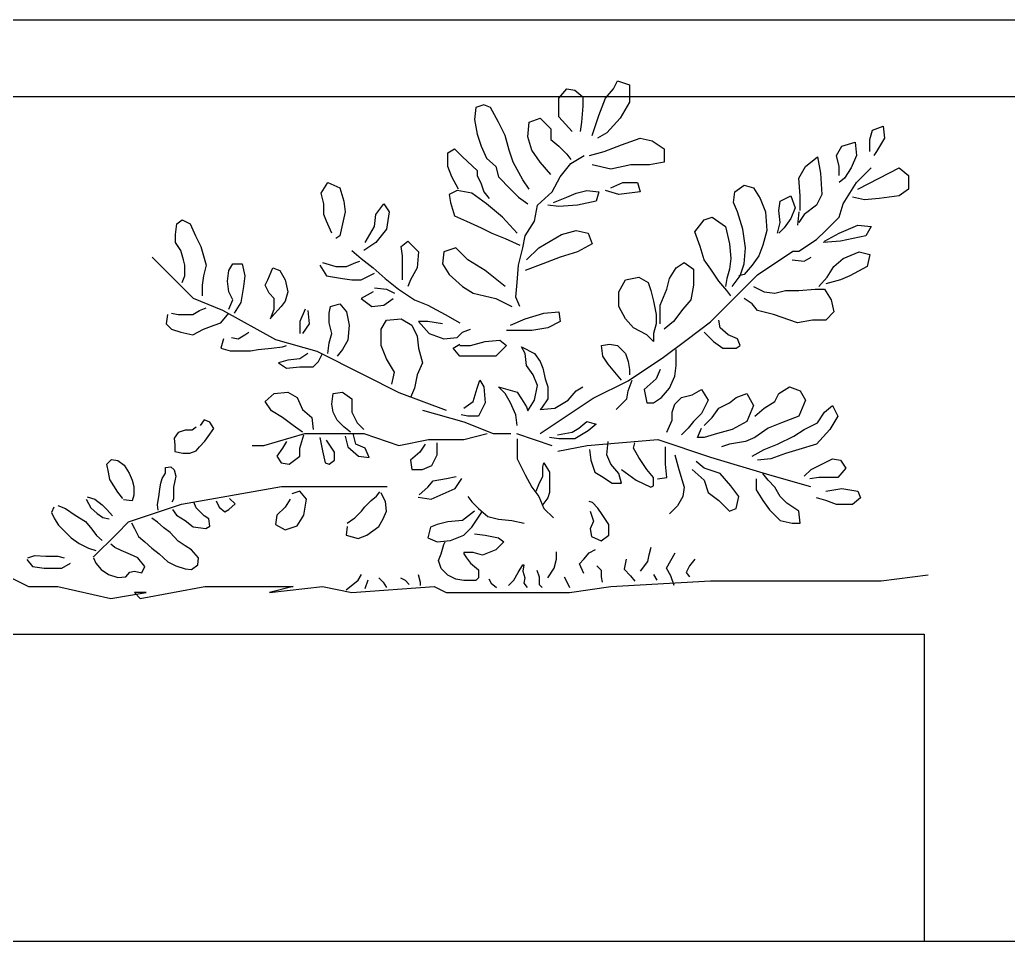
# Model space of a CAD drawing. Header units: inches. Extents: x -370 to 18, y -197 to 199.
# Drawn here: x -62.533 to -61.245, y 15.616 to 16.816 of the extents above; entities that cross this region are included whole.
import ezdxf

# ---------------------------------------------------------------- set-up
doc = ezdxf.new("R2010")
doc.units = ezdxf.units.IN
doc.header["$MEASUREMENT"] = 0
doc.layers.add('artefactos', color=1, linetype='Continuous')

# ---------------------------------------------------------------- blocks, each defined once
blk = doc.blocks.new('A$C1E3C3A8C')
at = {"layer": 'artefactos', "color": 116, "true_color": 0x136734}
for p, q in [((4.071, 0.8853), (4.0776, 0.8985)), ((4.0776, 0.8985), (4.0973, 0.8919)), ((3.9811, 0.8699), (3.9942, 0.8853)), ((3.9942, 0.8853), (4.0074, 0.8831)), ((4.0074, 0.8831), (4.0206, 0.8721)), ((4.0578, 0.8699), (4.071, 0.8853)), ((4.0973, 0.8919), (4.0973, 0.8634)), ((3.9811, 0.8392), (3.9811, 0.8699)), ((4.0206, 0.8721), (4.0206, 0.8568)), ((4.0469, 0.8414), (4.0578, 0.8699)), ((4.0973, 0.8634), (4.082, 0.837)), ((3.8451, 0.8546), (3.8429, 0.8348)), ((3.8583, 0.859), (3.8451, 0.8546)), ((3.8692, 0.8546), (3.8583, 0.859)), ((3.8824, 0.8304), (3.8692, 0.8546)), ((4.0206, 0.8568), (4.0184, 0.8304)), ((3.8429, 0.8348), (3.8473, 0.8107)), ((3.8933, 0.8085), (3.8824, 0.8304)), ((3.9306, 0.8063), (3.9328, 0.8304)), ((3.9328, 0.8304), (3.9504, 0.837)), ((3.9504, 0.837), (3.9679, 0.8195)), ((4.003, 0.8151), (3.9811, 0.8392)), ((4.0184, 0.8304), (4.0162, 0.8151)), ((4.0359, 0.8085), (4.0469, 0.8414)), ((4.082, 0.837), (4.06, 0.8129)), ((3.9679, 0.8195), (3.9679, 0.8019)), ((4.06, 0.8129), (4.0447, 0.8041)), ((4.4921, 0.8019), (4.4965, 0.8173)), ((4.4965, 0.8173), (4.514, 0.8239)), ((4.514, 0.8239), (4.5162, 0.8041)), ((3.8473, 0.8107), (3.8539, 0.7909)), ((3.8999, 0.7843), (3.8933, 0.8085)), ((3.9372, 0.7843), (3.9306, 0.8063)), ((3.9679, 0.8019), (3.9811, 0.7909)), ((4.0842, 0.7931), (4.1149, 0.8041)), ((4.1149, 0.8041), (4.1346, 0.7997)), ((4.1346, 0.7997), (4.1543, 0.7865)), ((4.446, 0.7909), (4.468, 0.7975)), ((4.468, 0.7975), (4.4701, 0.7756)), ((4.4921, 0.7822), (4.4921, 0.8019)), ((4.5162, 0.8041), (4.503, 0.7822)), ((3.799, 0.78), (3.81, 0.7865)), ((3.799, 0.758), (3.799, 0.78)), ((3.81, 0.7865), (3.8232, 0.7734)), ((3.8539, 0.7909), (3.8626, 0.7712)), ((3.9065, 0.7646), (3.8999, 0.7843)), ((3.9504, 0.7646), (3.9372, 0.7843)), ((3.9811, 0.7909), (3.9942, 0.7778)), ((4.0315, 0.7756), (4.0556, 0.7822)), ((4.0556, 0.7822), (4.0842, 0.7931)), ((4.1543, 0.7865), (4.1543, 0.7646)), ((4.4373, 0.7756), (4.446, 0.7909)), ((4.503, 0.7822), (4.4987, 0.7756)), ((3.8232, 0.7734), (3.8473, 0.7514)), ((3.8626, 0.7712), (3.878, 0.758)), ((3.9219, 0.7361), (3.9065, 0.7646)), ((3.9679, 0.7448), (3.9504, 0.7646)), ((3.9942, 0.7778), (4.0008, 0.769)), ((4.0008, 0.7624), (4.0227, 0.7756)), ((4.1543, 0.7646), (4.1302, 0.7602)), ((4.3868, 0.758), (4.4065, 0.7734)), ((4.4065, 0.7734), (4.4109, 0.747)), ((4.4416, 0.758), (4.4373, 0.7756)), ((4.4701, 0.7756), (4.4614, 0.7558)), ((3.8056, 0.7405), (3.799, 0.758)), ((3.8473, 0.7514), (3.8473, 0.7427)), ((3.878, 0.758), (3.8824, 0.7405)), ((3.9833, 0.7405), (4.0008, 0.7624)), ((4.0666, 0.7536), (4.0359, 0.7602)), ((4.0995, 0.7602), (4.0666, 0.7536)), ((4.1302, 0.7602), (4.0995, 0.7602)), ((4.3758, 0.7383), (4.3868, 0.758)), ((4.4109, 0.747), (4.4131, 0.7119)), ((4.4416, 0.7427), (4.4416, 0.758)), ((4.4614, 0.7558), (4.4504, 0.7383)), ((4.4701, 0.7317), (4.4943, 0.7558)), ((4.5074, 0.7383), (4.5403, 0.7558)), ((4.5403, 0.7558), (4.5557, 0.7427)), ((3.5907, 0.7141), (3.6017, 0.7317)), ((3.6017, 0.7317), (3.6214, 0.7229)), ((3.8166, 0.7207), (3.8056, 0.7405)), ((3.8473, 0.7427), (3.8539, 0.7295)), ((3.8824, 0.7405), (3.9021, 0.7207)), ((3.9328, 0.7207), (3.9219, 0.7361)), ((3.9701, 0.7163), (3.9833, 0.7405)), ((4.0666, 0.7229), (4.0863, 0.7317)), ((4.0863, 0.7317), (4.1105, 0.7317)), ((4.1105, 0.7317), (4.1149, 0.7163)), ((4.378, 0.7097), (4.3758, 0.7383)), ((4.4504, 0.7383), (4.4416, 0.7317)), ((4.4482, 0.6966), (4.4701, 0.7317)), ((4.4723, 0.7207), (4.5074, 0.7383)), ((4.5557, 0.7427), (4.5557, 0.7207)), ((3.6214, 0.7229), (3.628, 0.701)), ((3.8144, 0.7185), (3.8012, 0.7119)), ((3.8385, 0.7141), (3.8144, 0.7185)), ((3.8539, 0.7295), (3.8583, 0.7163)), ((3.8583, 0.7163), (3.867, 0.7053)), ((3.9021, 0.7207), (3.9153, 0.7075)), ((3.946, 0.6944), (3.9701, 0.7163)), ((4.0096, 0.7141), (4.0271, 0.7185)), ((4.0271, 0.7185), (4.0469, 0.7163)), ((4.0469, 0.7163), (4.0425, 0.701)), ((4.0798, 0.7119), (4.0578, 0.7185)), ((4.1149, 0.7163), (4.0798, 0.7119)), ((4.2684, 0.6988), (4.2706, 0.7163)), ((4.2706, 0.7163), (4.2859, 0.7273)), ((4.2859, 0.7273), (4.3013, 0.7229)), ((4.3013, 0.7229), (4.3122, 0.7053)), ((4.5557, 0.7207), (4.5403, 0.7097)), ((3.5951, 0.6966), (3.5907, 0.7141)), ((3.628, 0.701), (3.6302, 0.6834)), ((3.8012, 0.7119), (3.8034, 0.6988)), ((3.8034, 0.6988), (3.81, 0.6768)), ((3.8626, 0.6966), (3.8385, 0.7141)), ((3.9153, 0.7075), (3.9306, 0.6966)), ((3.9723, 0.6988), (3.9942, 0.7075)), ((3.9942, 0.7075), (4.0096, 0.7141)), ((4.0425, 0.701), (4.0118, 0.6944)), ((4.275, 0.6834), (4.2684, 0.6988)), ((4.3122, 0.7053), (4.321, 0.6834)), ((4.3429, 0.6856), (4.3451, 0.701)), ((4.3451, 0.701), (4.3627, 0.7097)), ((4.3627, 0.7097), (4.3693, 0.69)), ((4.378, 0.6856), (4.378, 0.7097)), ((4.4131, 0.7119), (4.4044, 0.6944)), ((4.4833, 0.7032), (4.4636, 0.7075)), ((4.5074, 0.7053), (4.4833, 0.7032)), ((4.5403, 0.7097), (4.5074, 0.7053)), ((3.5951, 0.679), (3.5951, 0.6966)), ((3.6302, 0.6834), (3.6258, 0.6636)), ((3.6806, 0.679), (3.6938, 0.6966)), ((3.6938, 0.6966), (3.7025, 0.6834)), ((3.7025, 0.6834), (3.6982, 0.6549)), ((3.889, 0.6746), (3.8626, 0.6966)), ((3.9416, 0.668), (3.946, 0.6944)), ((3.9811, 0.6922), (3.9635, 0.6944)), ((4.0118, 0.6944), (3.9811, 0.6922)), ((4.2837, 0.6549), (4.275, 0.6834)), ((4.321, 0.6834), (4.3232, 0.6527)), ((4.3451, 0.6658), (4.3429, 0.6856)), ((4.3693, 0.69), (4.3627, 0.6724)), ((4.3758, 0.6834), (4.3736, 0.6615)), ((4.4044, 0.6944), (4.3846, 0.679)), ((4.4416, 0.6746), (4.4482, 0.6966)), ((3.3538, 0.6636), (3.3626, 0.6702)), ((3.3626, 0.6702), (3.3758, 0.6636)), ((3.5995, 0.668), (3.5951, 0.679)), ((3.6082, 0.6483), (3.5995, 0.668)), ((3.6784, 0.6593), (3.6806, 0.679)), ((3.81, 0.6768), (3.8297, 0.668)), ((3.8297, 0.668), (3.8539, 0.6571)), ((3.9131, 0.6483), (3.889, 0.6746)), ((3.9262, 0.6439), (3.9416, 0.668)), ((4.2048, 0.6505), (4.2201, 0.6702)), ((4.2201, 0.6702), (4.2333, 0.6746)), ((4.2333, 0.6746), (4.2552, 0.6593)), ((4.3408, 0.6483), (4.3451, 0.6658)), ((4.3627, 0.6724), (4.3517, 0.6571)), ((4.3846, 0.679), (4.3758, 0.6658)), ((4.4197, 0.6527), (4.4416, 0.6746)), ((3.3516, 0.6461), (3.3538, 0.6636)), ((3.3758, 0.6636), (3.3845, 0.6439)), ((3.6258, 0.6636), (3.6214, 0.6439)), ((3.6631, 0.6329), (3.6784, 0.6593)), ((3.6982, 0.6549), (3.6806, 0.6329)), ((3.8539, 0.6571), (3.8714, 0.6483)), ((3.9855, 0.6461), (4.0096, 0.6527)), ((4.0096, 0.6527), (4.0293, 0.6483)), ((4.2135, 0.6263), (4.2048, 0.6505)), ((4.2552, 0.6593), (4.2618, 0.6307)), ((4.2881, 0.6241), (4.2837, 0.6549)), ((4.3232, 0.6527), (4.3166, 0.6285)), ((4.3517, 0.6571), (4.3429, 0.6483)), ((4.4045, 0.6379), (4.4197, 0.6527)), ((4.4416, 0.6483), (4.4723, 0.6615)), ((4.4723, 0.6615), (4.4943, 0.6593)), ((4.4943, 0.6593), (4.4855, 0.6439)), ((3.3516, 0.6329), (3.3516, 0.6461)), ((3.3845, 0.6439), (3.3933, 0.6263)), ((3.6214, 0.6439), (3.6148, 0.6395)), ((3.7223, 0.6263), (3.7332, 0.6351)), ((3.7332, 0.6351), (3.7508, 0.6176)), ((3.8714, 0.6483), (3.8933, 0.6395)), ((3.8933, 0.6395), (3.9175, 0.6285)), ((3.9219, 0.6241), (3.9262, 0.6439)), ((3.9482, 0.6241), (3.9855, 0.6461)), ((4.0293, 0.6483), (4.0359, 0.6307)), ((4.3755, 0.6186), (4.4045, 0.6379)), ((4.4438, 0.6351), (4.4153, 0.6329)), ((4.4175, 0.6351), (4.4416, 0.6483)), ((4.4855, 0.6439), (4.4438, 0.6351)), ((3.3604, 0.6198), (3.3516, 0.6329)), ((3.3648, 0.6044), (3.3604, 0.6198)), ((3.3933, 0.6263), (3.3977, 0.611)), ((3.6411, 0.6198), (3.6565, 0.6066)), ((3.6806, 0.6329), (3.6609, 0.6198)), ((3.7245, 0.611), (3.7223, 0.6263)), ((3.7508, 0.6176), (3.7486, 0.5912)), ((3.7925, 0.6176), (3.7903, 0.5978)), ((3.8122, 0.6241), (3.7925, 0.6176)), ((3.8319, 0.6044), (3.8122, 0.6241)), ((3.9153, 0.5956), (3.9219, 0.6241)), ((3.9284, 0.6044), (3.9482, 0.6241)), ((4.0118, 0.6176), (3.9833, 0.6088)), ((4.0359, 0.6307), (4.0118, 0.6176)), ((4.2201, 0.6044), (4.2135, 0.6263)), ((4.2618, 0.6307), (4.264, 0.6066)), ((4.2859, 0.5978), (4.2881, 0.6241)), ((4.3079, 0.5799), (4.3659, 0.6186)), ((4.3166, 0.6285), (4.31, 0.611)), ((4.3659, 0.6186), (4.3755, 0.6186)), ((4.4482, 0.6066), (4.4745, 0.6176)), ((4.4745, 0.6176), (4.4921, 0.6132)), ((3.313, 0.6089), (3.3807, 0.5413)), ((3.367, 0.5956), (3.3648, 0.6044)), ((3.3977, 0.611), (3.4021, 0.5956)), ((3.6477, 0.6), (3.6543, 0.6022)), ((3.6565, 0.6066), (3.6762, 0.5912)), ((3.7245, 0.5934), (3.7245, 0.611)), ((3.8605, 0.5868), (3.8319, 0.6044)), ((3.9833, 0.6088), (3.9548, 0.5978)), ((4.2311, 0.589), (4.2201, 0.6044)), ((4.264, 0.6066), (4.2618, 0.589)), ((4.31, 0.611), (4.2991, 0.5956)), ((4.3649, 0.6044), (4.3846, 0.6022)), ((4.3846, 0.6022), (4.3956, 0.6088)), ((4.4329, 0.5934), (4.4482, 0.6066)), ((4.4921, 0.6132), (4.4877, 0.5934)), ((3.367, 0.5781), (3.367, 0.5956)), ((3.4021, 0.5956), (3.3977, 0.5781)), ((3.4372, 0.5693), (3.4394, 0.5868)), ((3.4394, 0.5868), (3.4459, 0.5978)), ((3.4459, 0.5978), (3.4613, 0.5978)), ((3.4613, 0.5978), (3.4657, 0.5781)), ((3.503, 0.5715), (3.5117, 0.5912)), ((3.5117, 0.5912), (3.5227, 0.5868)), ((3.5227, 0.5868), (3.5315, 0.5715)), ((3.5885, 0.5956), (3.5995, 0.5781)), ((3.5929, 0.6), (3.6148, 0.5934)), ((3.6148, 0.5934), (3.6324, 0.5934)), ((3.6324, 0.5934), (3.6477, 0.6)), ((3.6762, 0.5912), (3.696, 0.5737)), ((3.7245, 0.5715), (3.7245, 0.5934)), ((3.7486, 0.5912), (3.7376, 0.5715)), ((3.7903, 0.5978), (3.8012, 0.5803)), ((3.8933, 0.5605), (3.8605, 0.5868)), ((3.9131, 0.5671), (3.9153, 0.5956)), ((3.9548, 0.5978), (3.9262, 0.5868)), ((4.1631, 0.5737), (4.1741, 0.5912)), ((4.1741, 0.5912), (4.1872, 0.6)), ((4.1872, 0.6), (4.2026, 0.589)), ((4.2026, 0.589), (4.2026, 0.5627)), ((4.2443, 0.5693), (4.2311, 0.589)), ((4.2618, 0.589), (4.2574, 0.5737)), ((4.2793, 0.5781), (4.2859, 0.5978)), ((4.2991, 0.5956), (4.2859, 0.5803)), ((4.4219, 0.5759), (4.4329, 0.5934)), ((4.4877, 0.5934), (4.4592, 0.5781)), ((3.3626, 0.5671), (3.367, 0.5781)), ((3.3977, 0.5781), (3.3955, 0.5627)), ((3.4394, 0.5517), (3.4372, 0.5693)), ((3.4657, 0.5781), (3.4635, 0.5605)), ((3.4986, 0.5627), (3.503, 0.5715)), ((3.5315, 0.5715), (3.5359, 0.5517)), ((3.5995, 0.5781), (3.6258, 0.5737)), ((3.6258, 0.5737), (3.6411, 0.5715)), ((3.6411, 0.5715), (3.6565, 0.5715)), ((3.6565, 0.5715), (3.6784, 0.5824)), ((3.696, 0.5737), (3.7179, 0.5561)), ((3.7376, 0.5715), (3.7332, 0.5605)), ((3.8012, 0.5803), (3.8232, 0.5605)), ((4.0798, 0.5517), (4.0907, 0.5715)), ((4.0907, 0.5715), (4.1127, 0.5759)), ((4.1127, 0.5759), (4.128, 0.5671)), ((4.1587, 0.5561), (4.1631, 0.5737)), ((4.2574, 0.5539), (4.2443, 0.5693)), ((4.2574, 0.5737), (4.2552, 0.5605)), ((4.2662, 0.5605), (4.2793, 0.5781)), ((4.2859, 0.5803), (4.2772, 0.5781)), ((4.2789, 0.5509), (4.3079, 0.5799)), ((4.4087, 0.5605), (4.4219, 0.5759)), ((4.4438, 0.5715), (4.4197, 0.5649)), ((4.4592, 0.5781), (4.4438, 0.5715)), ((3.3955, 0.5627), (3.3955, 0.5451)), ((3.4635, 0.5605), (3.4591, 0.5342)), ((3.5052, 0.5495), (3.4986, 0.5627)), ((3.6784, 0.5583), (3.6982, 0.5561)), ((3.6982, 0.5561), (3.7113, 0.5495)), ((3.7179, 0.5561), (3.7442, 0.5386)), ((3.8232, 0.5605), (3.8407, 0.5495)), ((3.9109, 0.5429), (3.9131, 0.5671)), ((4.128, 0.5671), (4.1324, 0.5539)), ((4.1324, 0.5539), (4.1368, 0.5364)), ((4.1478, 0.5298), (4.1587, 0.5561)), ((4.2026, 0.5627), (4.1982, 0.5386)), ((4.264, 0.5451), (4.2574, 0.5539)), ((4.3013, 0.5605), (4.3188, 0.5517)), ((4.3364, 0.5495), (4.3539, 0.5539)), ((4.3539, 0.5539), (4.3758, 0.5539)), ((4.3758, 0.5539), (4.4022, 0.5561)), ((4.4022, 0.5561), (4.4175, 0.5561)), ((4.4175, 0.5561), (4.4285, 0.5386)), ((3.3807, 0.5413), (3.429, 0.5219)), ((3.4459, 0.5386), (3.4394, 0.5517)), ((3.4394, 0.5232), (3.4459, 0.5386)), ((3.5139, 0.5408), (3.5052, 0.5495)), ((3.5139, 0.5232), (3.5139, 0.5408)), ((3.5315, 0.5364), (3.5249, 0.5276)), ((3.5359, 0.5517), (3.5315, 0.5364)), ((3.6762, 0.5517), (3.6565, 0.5408)), ((3.6565, 0.5408), (3.674, 0.5276)), ((3.6938, 0.5298), (3.7091, 0.5408)), ((3.7442, 0.5386), (3.7661, 0.5298)), ((3.8407, 0.5495), (3.878, 0.5408)), ((3.878, 0.5408), (3.9043, 0.5276)), ((3.9175, 0.5276), (3.9109, 0.5429)), ((4.0798, 0.5276), (4.0798, 0.5517)), ((4.1368, 0.5364), (4.139, 0.5254)), ((4.1982, 0.5386), (4.185, 0.5232)), ((4.2307, 0.5026), (4.2789, 0.5509)), ((4.2991, 0.532), (4.2859, 0.5408)), ((4.3188, 0.5517), (4.3364, 0.5495)), ((4.4285, 0.5386), (4.4329, 0.5188)), ((3.3801, 0.5144), (3.3911, 0.521)), ((3.3911, 0.521), (3.4021, 0.5254)), ((3.429, 0.5219), (3.5159, 0.4736)), ((3.4591, 0.5342), (3.4481, 0.5166)), ((3.5074, 0.5078), (3.5139, 0.5232)), ((3.5249, 0.5276), (3.5095, 0.51)), ((3.5644, 0.5232), (3.5556, 0.5034)), ((3.5688, 0.521), (3.571, 0.4991)), ((3.6039, 0.5166), (3.606, 0.5276)), ((3.606, 0.5276), (3.6214, 0.532)), ((3.6214, 0.532), (3.6324, 0.5188)), ((3.674, 0.5276), (3.6938, 0.5298)), ((3.7661, 0.5298), (3.7947, 0.5144)), ((4.0907, 0.5078), (4.0798, 0.5276)), ((4.139, 0.5254), (4.1412, 0.5144)), ((4.1478, 0.5122), (4.1478, 0.5298)), ((4.185, 0.5232), (4.1697, 0.5034)), ((4.3079, 0.521), (4.2991, 0.532)), ((4.3342, 0.5144), (4.3079, 0.521)), ((3.3385, 0.5144), (3.3363, 0.4991)), ((3.3451, 0.5166), (3.356, 0.5144)), ((3.356, 0.5144), (3.3692, 0.5144)), ((3.3692, 0.5144), (3.3801, 0.5144)), ((3.4262, 0.5012), (3.4394, 0.5166)), ((3.5556, 0.5034), (3.5556, 0.4837)), ((3.6039, 0.5012), (3.6039, 0.5166)), ((3.6324, 0.5188), (3.6367, 0.4969)), ((3.6894, 0.4903), (3.6982, 0.5056)), ((3.6982, 0.5056), (3.7223, 0.5078)), ((3.7223, 0.5078), (3.7398, 0.4969)), ((3.7508, 0.5034), (3.7683, 0.4837)), ((3.7661, 0.5034), (3.7508, 0.5034)), ((3.7903, 0.4991), (3.7661, 0.5034)), ((3.7947, 0.5144), (3.8188, 0.5012)), ((3.9021, 0.4969), (3.9262, 0.5078)), ((3.9262, 0.5078), (3.9569, 0.5166)), ((3.9569, 0.5166), (3.9811, 0.5188)), ((3.9833, 0.5034), (3.9635, 0.4925)), ((3.9811, 0.5188), (3.9833, 0.5034)), ((4.1039, 0.4925), (4.0907, 0.5078)), ((4.1412, 0.5144), (4.1412, 0.4991)), ((4.1478, 0.4991), (4.1478, 0.5122)), ((4.1697, 0.5034), (4.1543, 0.4903)), ((4.2464, 0.4925), (4.2443, 0.5056)), ((4.3736, 0.5012), (4.3342, 0.5144)), ((4.3978, 0.5056), (4.3736, 0.5012)), ((4.4197, 0.5056), (4.3978, 0.5056)), ((4.4329, 0.5188), (4.4197, 0.5056)), ((3.3363, 0.4991), (3.3451, 0.4903)), ((3.3451, 0.4903), (3.3604, 0.4859)), ((3.3801, 0.4815), (3.3977, 0.4903)), ((3.3977, 0.4903), (3.4152, 0.4969)), ((3.4152, 0.4969), (3.4262, 0.5012)), ((3.571, 0.4991), (3.56, 0.4837)), ((3.6082, 0.4837), (3.6039, 0.5012)), ((3.6367, 0.4969), (3.6346, 0.4727)), ((3.6894, 0.4639), (3.6894, 0.4903)), ((3.7398, 0.4969), (3.7486, 0.4793)), ((3.8232, 0.4859), (3.8363, 0.4903)), ((3.9153, 0.4881), (3.8955, 0.4881)), ((3.9372, 0.4881), (3.9153, 0.4881)), ((3.9635, 0.4925), (3.9372, 0.4881)), ((4.1258, 0.4815), (4.1039, 0.4925)), ((4.1412, 0.4991), (4.1368, 0.4837)), ((4.192, 0.4736), (4.2307, 0.5026)), ((4.2596, 0.4815), (4.2464, 0.4925)), ((3.3604, 0.4859), (3.3801, 0.4815)), ((3.4306, 0.4749), (3.4262, 0.4596)), ((3.4437, 0.4771), (3.4547, 0.4749)), ((3.4547, 0.4749), (3.4657, 0.4815)), ((3.4657, 0.4815), (3.4723, 0.4859)), ((3.5159, 0.4736), (3.5835, 0.4543)), ((3.6039, 0.4683), (3.6082, 0.4837)), ((3.6346, 0.4727), (3.6258, 0.4574)), ((3.7486, 0.4793), (3.7508, 0.4596)), ((3.7683, 0.4837), (3.7925, 0.4749)), ((3.7925, 0.4749), (3.8144, 0.4771)), ((3.8144, 0.4771), (3.8232, 0.4859)), ((3.8605, 0.4705), (3.8846, 0.4727)), ((3.8846, 0.4727), (3.8955, 0.4639)), ((4.1368, 0.4705), (4.1258, 0.4815)), ((4.1368, 0.4837), (4.1368, 0.4705)), ((4.1534, 0.4446), (4.192, 0.4736)), ((4.2201, 0.4859), (4.2355, 0.4705)), ((4.275, 0.4749), (4.2596, 0.4815)), ((4.2793, 0.4639), (4.275, 0.4749)), ((3.4262, 0.4596), (3.4416, 0.4552)), ((3.4416, 0.4552), (3.4569, 0.4552)), ((3.4569, 0.4552), (3.4745, 0.4552)), ((3.4745, 0.4552), (3.4876, 0.4574)), ((3.4876, 0.4574), (3.5095, 0.4596)), ((3.5095, 0.4596), (3.5271, 0.4617)), ((3.5271, 0.4617), (3.5337, 0.4639)), ((3.6017, 0.4508), (3.6039, 0.4683)), ((3.6258, 0.4574), (3.617, 0.4464)), ((3.6982, 0.442), (3.6894, 0.4639)), ((3.7508, 0.4596), (3.7574, 0.4354)), ((3.8078, 0.4596), (3.8188, 0.4661)), ((3.8188, 0.4464), (3.8078, 0.4596)), ((3.8188, 0.4639), (3.8363, 0.4639)), ((3.8363, 0.4639), (3.8605, 0.4705)), ((3.8955, 0.4639), (3.878, 0.4464)), ((3.9197, 0.4617), (3.9416, 0.4508)), ((3.9262, 0.4508), (3.9197, 0.4617)), ((4.0513, 0.4639), (4.0644, 0.4661)), ((4.0534, 0.4464), (4.0513, 0.4639)), ((4.0644, 0.4661), (4.0776, 0.4639)), ((4.0776, 0.4639), (4.0907, 0.4508)), ((4.1741, 0.4464), (4.1741, 0.4574)), ((4.2355, 0.4705), (4.2508, 0.4596)), ((4.2508, 0.4596), (4.2728, 0.4596)), ((4.2728, 0.4596), (4.2793, 0.4639)), ((3.5359, 0.4398), (3.5205, 0.4354)), ((3.5556, 0.442), (3.5359, 0.4398)), ((3.5688, 0.4508), (3.5556, 0.442)), ((3.5835, 0.4543), (3.6608, 0.4156)), ((3.5863, 0.4376), (3.5929, 0.4508)), ((3.7113, 0.4201), (3.6982, 0.442)), ((3.8473, 0.4464), (3.8188, 0.4464)), ((3.878, 0.4464), (3.8473, 0.4464)), ((3.9284, 0.431), (3.9262, 0.4508)), ((3.9416, 0.4508), (3.9504, 0.4376)), ((4.0622, 0.4332), (4.0534, 0.4464)), ((4.0907, 0.4508), (4.0951, 0.4376)), ((4.0954, 0.4059), (4.1534, 0.4446)), ((4.1741, 0.431), (4.1741, 0.4464)), ((3.5205, 0.4354), (3.5337, 0.4266)), ((3.5337, 0.4266), (3.5556, 0.4288)), ((3.5556, 0.4288), (3.5775, 0.4288)), ((3.5775, 0.4288), (3.5863, 0.4376)), ((3.7574, 0.4354), (3.7486, 0.4157)), ((3.9394, 0.4157), (3.9284, 0.431)), ((3.9504, 0.4376), (3.9548, 0.4266)), ((3.9548, 0.4266), (3.9591, 0.4091)), ((4.0732, 0.4201), (4.0622, 0.4332)), ((4.0951, 0.4376), (4.0973, 0.4244)), ((4.0973, 0.4244), (4.0973, 0.4157)), ((4.1478, 0.4244), (4.1412, 0.4091)), ((4.1719, 0.4135), (4.1741, 0.431)), ((3.6608, 0.4156), (3.7187, 0.3866)), ((3.7069, 0.4003), (3.7113, 0.4201)), ((3.7486, 0.4157), (3.7442, 0.3937)), ((3.8473, 0.3937), (3.8517, 0.4069)), ((3.8517, 0.4069), (3.8583, 0.3959)), ((3.946, 0.3981), (3.9394, 0.4157)), ((3.9591, 0.4091), (3.9635, 0.3959)), ((4.0842, 0.4069), (4.0732, 0.4201)), ((4.0951, 0.3893), (4.1017, 0.4069)), ((4.1412, 0.4091), (4.1214, 0.3915)), ((4.1631, 0.3937), (4.1719, 0.4135)), ((3.7442, 0.3937), (3.7376, 0.3784)), ((3.8407, 0.3718), (3.8473, 0.3937)), ((3.8583, 0.3959), (3.8605, 0.3696)), ((3.8824, 0.3959), (3.9131, 0.3871)), ((3.8933, 0.3849), (3.8824, 0.3959)), ((3.9416, 0.374), (3.946, 0.3981)), ((3.9635, 0.3959), (3.9635, 0.3762)), ((4.0096, 0.3893), (4.0206, 0.3959)), ((4.0375, 0.377), (4.0954, 0.4059)), ((4.1214, 0.3915), (4.1258, 0.3696)), ((4.1499, 0.3784), (4.1631, 0.3937)), ((4.2004, 0.3827), (4.2157, 0.3915)), ((4.2157, 0.3915), (4.2267, 0.374)), ((4.3429, 0.3849), (4.3605, 0.3959)), ((4.3605, 0.3959), (4.378, 0.3893)), ((3.4986, 0.3718), (3.5139, 0.3849)), ((3.5139, 0.3849), (3.5359, 0.3871)), ((3.5359, 0.3871), (3.5512, 0.3784)), ((3.5512, 0.3784), (3.56, 0.3586)), ((3.6082, 0.3674), (3.6104, 0.3849)), ((3.6104, 0.3849), (3.6258, 0.3871)), ((3.6258, 0.3871), (3.6411, 0.3762)), ((3.6411, 0.3762), (3.6411, 0.3542)), ((3.7187, 0.3866), (3.796, 0.3576)), ((3.9021, 0.3696), (3.8933, 0.3849)), ((3.9131, 0.3871), (3.9197, 0.3762)), ((3.9197, 0.3762), (3.9284, 0.363)), ((3.9306, 0.3564), (3.9416, 0.374)), ((3.9505, 0.319), (4.0375, 0.377)), ((3.9635, 0.3762), (3.9526, 0.3608)), ((3.9745, 0.3608), (3.9964, 0.374)), ((3.9964, 0.374), (4.0096, 0.3893)), ((4.0754, 0.3586), (4.0929, 0.3762)), ((4.0929, 0.3762), (4.0951, 0.3893)), ((4.1368, 0.3696), (4.1499, 0.3784)), ((4.1719, 0.3674), (4.1828, 0.3784)), ((4.1828, 0.3784), (4.2004, 0.3827)), ((4.2267, 0.374), (4.2157, 0.352)), ((4.2618, 0.3696), (4.2728, 0.3784)), ((4.2728, 0.3784), (4.2903, 0.3849)), ((4.2903, 0.3849), (4.3013, 0.3652)), ((4.3364, 0.3718), (4.3429, 0.3849)), ((4.3868, 0.374), (4.3758, 0.3476)), ((4.378, 0.3893), (4.3868, 0.374)), ((3.5095, 0.3564), (3.4986, 0.3718)), ((3.56, 0.3586), (3.5753, 0.3454)), ((3.6104, 0.3542), (3.6082, 0.3674)), ((3.7574, 0.3576), (3.825, 0.3383)), ((3.8254, 0.3608), (3.8407, 0.3718)), ((3.8605, 0.3696), (3.8495, 0.3476)), ((3.9109, 0.3498), (3.9021, 0.3696)), ((3.9284, 0.363), (3.9306, 0.3564)), ((3.9504, 0.3586), (3.9745, 0.3608)), ((3.9526, 0.3608), (3.9504, 0.3586)), ((4.1258, 0.3696), (4.1368, 0.3696)), ((4.1675, 0.3542), (4.1719, 0.3674)), ((4.2333, 0.3454), (4.2443, 0.3608)), ((4.2443, 0.3608), (4.2618, 0.3696)), ((4.3013, 0.3652), (4.2903, 0.3389)), ((4.3035, 0.3476), (4.3188, 0.3608)), ((4.3188, 0.3608), (4.3364, 0.3718)), ((4.4175, 0.3542), (4.4307, 0.3652)), ((4.4307, 0.3652), (4.4394, 0.3476)), ((3.3987, 0.3415), (3.3922, 0.3324)), ((3.4078, 0.3376), (3.3987, 0.3415)), ((3.5271, 0.3454), (3.5095, 0.3564)), ((3.5446, 0.3323), (3.5271, 0.3454)), ((3.5753, 0.3454), (3.5775, 0.3257)), ((3.617, 0.341), (3.6104, 0.3542)), ((3.628, 0.3301), (3.617, 0.341)), ((3.6411, 0.3542), (3.6499, 0.3367)), ((3.8319, 0.3476), (3.821, 0.3498)), ((3.8495, 0.3476), (3.8319, 0.3476)), ((3.9131, 0.3323), (3.9109, 0.3498)), ((4.1587, 0.3213), (4.1675, 0.341)), ((4.1675, 0.341), (4.1675, 0.3542)), ((4.2157, 0.352), (4.2026, 0.3389)), ((4.2201, 0.3323), (4.2333, 0.3454)), ((4.3758, 0.3476), (4.3473, 0.3367)), ((4.4065, 0.3367), (4.4175, 0.3542)), ((4.4394, 0.3476), (4.4263, 0.3257)), ((3.3857, 0.3298), (3.3792, 0.3246)), ((3.4052, 0.3142), (3.4143, 0.3272)), ((3.4143, 0.3272), (3.4078, 0.3376)), ((3.56, 0.3213), (3.5446, 0.3323)), ((3.6389, 0.3213), (3.628, 0.3301)), ((3.6499, 0.3367), (3.6609, 0.3257)), ((3.825, 0.3383), (3.8733, 0.319)), ((4.003, 0.3213), (4.014, 0.3279)), ((4.014, 0.3279), (4.0271, 0.3389)), ((4.0271, 0.3389), (4.0425, 0.3345)), ((4.0425, 0.3345), (4.0293, 0.3235)), ((4.1938, 0.3279), (4.185, 0.3191)), ((4.2026, 0.3389), (4.1938, 0.3279)), ((4.2092, 0.3125), (4.2157, 0.3279)), ((4.2662, 0.3257), (4.2421, 0.3191)), ((4.2903, 0.3389), (4.2662, 0.3257)), ((4.3254, 0.3279), (4.3035, 0.3125)), ((4.3473, 0.3367), (4.3254, 0.3279)), ((4.3671, 0.3147), (4.3846, 0.3257)), ((4.3846, 0.3257), (4.4065, 0.3367)), ((4.4263, 0.3257), (4.4044, 0.3015)), ((3.3558, 0.3207), (3.3493, 0.3116)), ((3.3493, 0.3116), (3.3506, 0.2999)), ((3.3675, 0.3246), (3.3558, 0.3207)), ((3.3792, 0.3246), (3.3675, 0.3246)), ((3.4, 0.3064), (3.4052, 0.3142)), ((3.4966, 0.2996), (3.5642, 0.319)), ((3.5556, 0.295), (3.5622, 0.3169)), ((3.5642, 0.319), (3.5932, 0.319)), ((3.5885, 0.3125), (3.5929, 0.2906)), ((3.5932, 0.319), (3.6511, 0.319)), ((3.6302, 0.3147), (3.6346, 0.2972)), ((3.6477, 0.3015), (3.6433, 0.3191)), ((3.6511, 0.319), (3.6608, 0.319)), ((3.6608, 0.319), (3.7187, 0.2996)), ((3.7187, 0.2996), (3.767, 0.3093)), ((3.767, 0.3093), (3.825, 0.3093)), ((3.825, 0.3093), (3.8636, 0.319)), ((3.8733, 0.319), (3.9022, 0.319)), ((3.9119, 0.319), (3.9699, 0.2996)), ((3.9131, 0.3103), (3.9131, 0.2774)), ((3.9811, 0.3103), (3.9657, 0.3125)), ((3.9789, 0.3169), (4.003, 0.3213)), ((4.0074, 0.3103), (3.9811, 0.3103)), ((4.0293, 0.3235), (4.0074, 0.3103)), ((4.0278, 0.2996), (4.1437, 0.3093)), ((4.1437, 0.3093), (4.2307, 0.2803)), ((4.185, 0.3191), (4.1828, 0.3169)), ((4.2201, 0.3125), (4.2092, 0.3125)), ((4.2421, 0.3191), (4.2201, 0.3125)), ((4.3035, 0.3125), (4.2881, 0.3059)), ((4.3408, 0.3015), (4.3671, 0.3147)), ((3.3506, 0.2999), (3.3506, 0.2894)), ((3.3857, 0.2907), (3.3909, 0.2973)), ((3.3909, 0.2973), (3.4, 0.3064)), ((3.4773, 0.2996), (3.4966, 0.2996)), ((3.5271, 0.295), (3.5183, 0.2818)), ((3.5337, 0.3059), (3.5271, 0.295)), ((3.5556, 0.2818), (3.5556, 0.295)), ((3.6126, 0.2884), (3.5995, 0.3081)), ((3.6346, 0.2972), (3.6521, 0.2818)), ((3.6631, 0.295), (3.6477, 0.3015)), ((3.6696, 0.2796), (3.6631, 0.295)), ((3.7618, 0.3015), (3.753, 0.2884)), ((3.7815, 0.284), (3.7815, 0.3037)), ((3.9795, 0.29), (4.0278, 0.2996)), ((4.0315, 0.2928), (4.0337, 0.2752)), ((4.06, 0.284), (4.0622, 0.3059)), ((4.1039, 0.295), (4.1061, 0.3037)), ((4.1127, 0.2796), (4.1039, 0.295)), ((4.1565, 0.284), (4.1565, 0.2972)), ((4.2618, 0.3015), (4.2486, 0.2972)), ((4.2881, 0.3059), (4.2618, 0.3015)), ((4.2991, 0.2818), (4.3188, 0.2928)), ((4.3188, 0.2928), (4.3408, 0.3015)), ((4.3758, 0.2928), (4.3539, 0.2862)), ((4.4044, 0.3015), (4.3758, 0.2928)), ((3.2387, 0.2686), (3.2465, 0.2764)), ((3.2465, 0.2764), (3.257, 0.2751)), ((3.3506, 0.2894), (3.3636, 0.2868)), ((3.3636, 0.2868), (3.3753, 0.2868)), ((3.3753, 0.2868), (3.3857, 0.2907)), ((3.5183, 0.2818), (3.5249, 0.2708)), ((3.5381, 0.2686), (3.5556, 0.2818)), ((3.5929, 0.2906), (3.5973, 0.2708)), ((3.6126, 0.2752), (3.6126, 0.2884)), ((3.6521, 0.2818), (3.6696, 0.2796)), ((3.753, 0.2884), (3.7376, 0.2752)), ((3.7727, 0.2664), (3.7815, 0.284)), ((3.9131, 0.2774), (3.9262, 0.2511)), ((4.0666, 0.2686), (4.06, 0.284)), ((4.1258, 0.2598), (4.1127, 0.2796)), ((4.1565, 0.2686), (4.1565, 0.284)), ((4.1719, 0.284), (4.1785, 0.2598)), ((4.2307, 0.2803), (4.3272, 0.2513)), ((4.3298, 0.2774), (4.3079, 0.2752)), ((4.3539, 0.2862), (4.3298, 0.2774)), ((4.4175, 0.2708), (4.4307, 0.2774)), ((4.4307, 0.2774), (4.4438, 0.2752)), ((3.2413, 0.2556), (3.2387, 0.2686)), ((3.257, 0.2751), (3.2674, 0.2673)), ((3.2674, 0.2673), (3.2752, 0.2543)), ((3.335, 0.2634), (3.3441, 0.2647)), ((3.335, 0.2543), (3.335, 0.2634)), ((3.3441, 0.2647), (3.3493, 0.2595)), ((3.5249, 0.2708), (3.5381, 0.2686)), ((3.5973, 0.2708), (3.6039, 0.2686)), ((3.6039, 0.2686), (3.6126, 0.2752)), ((3.7376, 0.2752), (3.7398, 0.2598)), ((3.7398, 0.2598), (3.7574, 0.2598)), ((3.7574, 0.2598), (3.7727, 0.2664)), ((3.9548, 0.2642), (3.9569, 0.2708)), ((3.9548, 0.2577), (3.9548, 0.2642)), ((3.9569, 0.2708), (3.9657, 0.2555)), ((4.0337, 0.2752), (4.0403, 0.2555)), ((4.0798, 0.2533), (4.0666, 0.2686)), ((4.0842, 0.2598), (4.1083, 0.2423)), ((4.1368, 0.2467), (4.1258, 0.2598)), ((4.1587, 0.2467), (4.1565, 0.2686)), ((4.1785, 0.2598), (4.1872, 0.2313)), ((4.2004, 0.2598), (4.2201, 0.2423)), ((4.2201, 0.262), (4.207, 0.273)), ((4.2464, 0.2533), (4.2201, 0.262)), ((4.3846, 0.2489), (4.3956, 0.2598)), ((4.3956, 0.2598), (4.4175, 0.2708)), ((4.4526, 0.262), (4.4394, 0.2467)), ((4.4438, 0.2752), (4.4526, 0.262)), ((3.2439, 0.2439), (3.2413, 0.2556)), ((3.2504, 0.2335), (3.2439, 0.2439)), ((3.2752, 0.2543), (3.2804, 0.2426)), ((3.3272, 0.2374), (3.3298, 0.2452)), ((3.3298, 0.2452), (3.335, 0.2543)), ((3.3493, 0.2595), (3.3519, 0.2491)), ((3.3519, 0.2491), (3.3506, 0.2413)), ((3.7751, 0.2415), (3.7966, 0.2451)), ((3.7966, 0.2451), (3.8127, 0.2487)), ((3.8109, 0.229), (3.8217, 0.2451)), ((3.9262, 0.2511), (3.9372, 0.2313)), ((3.9482, 0.2357), (3.9548, 0.2489)), ((3.9548, 0.2489), (3.9548, 0.2577)), ((3.9657, 0.2555), (3.9657, 0.2445)), ((3.9657, 0.2445), (3.9657, 0.2225)), ((4.0403, 0.2555), (4.0513, 0.2489)), ((4.0513, 0.2489), (4.0688, 0.2379)), ((4.0842, 0.2379), (4.0798, 0.2533)), ((4.1368, 0.2335), (4.1368, 0.2467)), ((4.1434, 0.2445), (4.1587, 0.2467)), ((4.264, 0.2335), (4.2464, 0.2533)), ((4.3057, 0.2445), (4.3057, 0.2269)), ((4.3254, 0.2423), (4.3166, 0.2533)), ((4.3272, 0.2513), (4.3949, 0.232)), ((4.4087, 0.2467), (4.3934, 0.2445)), ((4.4394, 0.2467), (4.4087, 0.2467)), ((3.257, 0.2231), (3.2504, 0.2335)), ((3.2804, 0.2426), (3.283, 0.2322)), ((3.283, 0.2322), (3.283, 0.2179)), ((3.3246, 0.2192), (3.3259, 0.2283)), ((3.3259, 0.2283), (3.3272, 0.2374)), ((3.3506, 0.2413), (3.348, 0.2309)), ((3.348, 0.2309), (3.348, 0.2205)), ((3.3613, 0.203), (3.5255, 0.232)), ((3.5255, 0.232), (3.6318, 0.232)), ((3.6318, 0.232), (3.6994, 0.232)), ((3.7519, 0.2182), (3.7662, 0.2308)), ((3.7662, 0.2308), (3.7751, 0.2415)), ((3.7912, 0.22), (3.8109, 0.229)), ((3.9372, 0.2313), (3.9482, 0.216)), ((3.9438, 0.2247), (3.9482, 0.2357)), ((4.0688, 0.2379), (4.0842, 0.2379)), ((4.1083, 0.2423), (4.1324, 0.2313)), ((4.1324, 0.2313), (4.1368, 0.2335)), ((4.1872, 0.2313), (4.185, 0.216)), ((4.2201, 0.2423), (4.2267, 0.2225)), ((4.2772, 0.216), (4.264, 0.2335)), ((4.3364, 0.2313), (4.3254, 0.2423)), ((4.3451, 0.216), (4.3364, 0.2313)), ((4.4197, 0.2247), (4.446, 0.2291)), ((4.446, 0.2291), (4.4723, 0.2247)), ((3.2049, 0.2114), (3.2127, 0.1971)), ((3.2062, 0.2153), (3.2192, 0.2114)), ((3.2192, 0.2114), (3.2309, 0.2023)), ((3.2648, 0.2127), (3.257, 0.2231)), ((3.283, 0.2179), (3.2804, 0.2088)), ((3.322, 0.2023), (3.3246, 0.2192)), ((3.348, 0.2114), (3.3454, 0.2062)), ((3.348, 0.2205), (3.348, 0.2114)), ((3.4494, 0.2036), (3.4403, 0.2127)), ((3.5402, 0.2116), (3.5315, 0.1984)), ((3.5556, 0.2247), (3.5424, 0.2203)), ((3.5666, 0.2116), (3.5556, 0.2247)), ((3.5622, 0.1852), (3.5666, 0.2116)), ((3.6731, 0.2093), (3.682, 0.2165)), ((3.682, 0.2165), (3.6874, 0.2236)), ((3.6946, 0.2111), (3.6892, 0.2218)), ((3.7501, 0.2147), (3.7715, 0.2111)), ((3.7715, 0.2111), (3.7912, 0.22)), ((3.8319, 0.216), (3.8385, 0.2072)), ((3.9482, 0.216), (3.9569, 0.1962)), ((3.9635, 0.2138), (3.9548, 0.2028)), ((3.9657, 0.2225), (3.9635, 0.2138)), ((4.185, 0.216), (4.1763, 0.2006)), ((4.2267, 0.2225), (4.2443, 0.2094)), ((4.2728, 0.1962), (4.2772, 0.216)), ((4.3057, 0.2269), (4.3166, 0.2094)), ((4.3561, 0.205), (4.3451, 0.216)), ((4.4197, 0.2094), (4.4044, 0.2138)), ((4.4767, 0.2138), (4.4636, 0.2028)), ((4.4723, 0.2247), (4.4767, 0.2138)), ((3.1516, 0.1984), (3.1477, 0.1892)), ((3.1581, 0.201), (3.1711, 0.1958)), ((3.1711, 0.1958), (3.1867, 0.1853)), ((3.2127, 0.1971), (3.2231, 0.1879)), ((3.2309, 0.2023), (3.2387, 0.1945)), ((3.2804, 0.2088), (3.2661, 0.2101)), ((3.2744, 0.174), (3.3613, 0.203)), ((3.3233, 0.1932), (3.322, 0.2023)), ((3.3857, 0.1971), (3.3818, 0.2062)), ((3.3922, 0.1905), (3.3857, 0.1971)), ((3.4182, 0.2088), (3.4234, 0.1984)), ((3.4234, 0.1984), (3.4325, 0.1905)), ((3.439, 0.1945), (3.4494, 0.2036)), ((3.5315, 0.1984), (3.5183, 0.1852)), ((3.657, 0.1914), (3.6624, 0.1985)), ((3.6624, 0.1985), (3.6731, 0.2093)), ((3.6964, 0.2075), (3.6946, 0.2111)), ((3.6982, 0.1914), (3.6964, 0.2075)), ((3.8385, 0.2072), (3.8495, 0.1962)), ((3.8495, 0.1962), (3.8648, 0.183)), ((3.9569, 0.1962), (3.9723, 0.1808)), ((4.0365, 0.2057), (4.0311, 0.2075)), ((4.0454, 0.1968), (4.0365, 0.2057)), ((4.0526, 0.186), (4.0454, 0.1968)), ((4.1763, 0.2006), (4.1631, 0.1874)), ((4.2443, 0.2094), (4.2618, 0.1918)), ((4.2618, 0.1918), (4.2728, 0.1962)), ((4.3166, 0.2094), (4.3276, 0.194)), ((4.3758, 0.1918), (4.3561, 0.205)), ((4.4373, 0.2028), (4.4197, 0.2094)), ((4.4636, 0.2028), (4.4373, 0.2028)), ((3.1477, 0.1892), (3.1529, 0.1788)), ((3.1529, 0.1788), (3.1594, 0.1684)), ((3.1867, 0.1853), (3.2036, 0.1749)), ((3.2231, 0.1879), (3.2322, 0.1814)), ((3.2322, 0.1814), (3.2426, 0.1788)), ((3.2387, 0.1945), (3.2478, 0.184)), ((3.322, 0.1736), (3.3129, 0.1801)), ((3.3467, 0.1945), (3.3532, 0.1853)), ((3.3532, 0.1853), (3.3675, 0.1762)), ((3.3987, 0.184), (3.3922, 0.1905)), ((3.4065, 0.1788), (3.3987, 0.184)), ((3.4078, 0.1671), (3.4065, 0.1788)), ((3.4325, 0.1905), (3.439, 0.1945)), ((3.5183, 0.1852), (3.5161, 0.1699)), ((3.5512, 0.1677), (3.5622, 0.1852)), ((3.6337, 0.1717), (3.6462, 0.1806)), ((3.6462, 0.1806), (3.657, 0.1914)), ((3.6856, 0.1663), (3.6928, 0.1788)), ((3.6928, 0.1788), (3.6982, 0.1914)), ((3.8429, 0.1918), (3.8232, 0.1765)), ((3.8385, 0.1655), (3.8473, 0.1786)), ((3.8473, 0.1786), (3.8561, 0.1918)), ((3.8648, 0.183), (3.8824, 0.1786)), ((3.8824, 0.1786), (3.9043, 0.1765)), ((4.0329, 0.1914), (4.0383, 0.1753)), ((4.0633, 0.1699), (4.0526, 0.186)), ((4.3276, 0.194), (4.3451, 0.1765)), ((4.378, 0.1721), (4.3758, 0.1918)), ((3.1594, 0.1684), (3.1698, 0.158)), ((3.2036, 0.1749), (3.214, 0.1619)), ((3.2551, 0.1546), (3.2744, 0.174)), ((3.2791, 0.1723), (3.2843, 0.1632)), ((3.2843, 0.1632), (3.2908, 0.1502)), ((3.3324, 0.1645), (3.322, 0.1736)), ((3.3428, 0.1567), (3.3324, 0.1645)), ((3.3675, 0.1762), (3.3805, 0.1658)), ((3.3805, 0.1658), (3.4013, 0.1632)), ((3.4013, 0.1632), (3.4078, 0.1671)), ((3.5161, 0.1699), (3.5315, 0.1611)), ((3.5315, 0.1611), (3.5512, 0.1677)), ((3.6337, 0.1663), (3.6319, 0.152)), ((3.6659, 0.152), (3.6856, 0.1663)), ((3.7705, 0.1655), (3.7661, 0.1479)), ((3.7815, 0.1699), (3.7705, 0.1655)), ((3.799, 0.1743), (3.7815, 0.1699)), ((3.8232, 0.1765), (3.799, 0.1743)), ((3.8254, 0.1523), (3.8385, 0.1655)), ((3.9043, 0.1765), (3.9241, 0.1721)), ((4.0383, 0.1753), (4.0329, 0.1627)), ((4.0329, 0.1627), (4.0347, 0.1502)), ((4.0633, 0.152), (4.0633, 0.1699)), ((4.3451, 0.1765), (4.3649, 0.1721)), ((4.3649, 0.1721), (4.378, 0.1721)), ((3.1698, 0.158), (3.1802, 0.1476)), ((3.1802, 0.1476), (3.1932, 0.1385)), ((3.214, 0.1619), (3.2218, 0.1515)), ((3.2165, 0.116), (3.2551, 0.1546)), ((3.2218, 0.1515), (3.2309, 0.1437)), ((3.2908, 0.1502), (3.3012, 0.1411)), ((3.3558, 0.1424), (3.3428, 0.1567)), ((3.6319, 0.152), (3.6516, 0.1466)), ((3.6516, 0.1466), (3.6659, 0.152)), ((3.7661, 0.1479), (3.7815, 0.1413)), ((3.8034, 0.1435), (3.8254, 0.1523)), ((3.8429, 0.1545), (3.8605, 0.1523)), ((3.8605, 0.1523), (3.8824, 0.1479)), ((3.8824, 0.1479), (3.8912, 0.1413)), ((4.0347, 0.1502), (4.0508, 0.143)), ((4.0508, 0.143), (4.0633, 0.152)), ((3.1932, 0.1385), (3.2088, 0.1307)), ((3.2088, 0.1307), (3.2205, 0.1268)), ((3.2517, 0.132), (3.2452, 0.1372)), ((3.2622, 0.1268), (3.2517, 0.132)), ((3.3012, 0.1411), (3.3129, 0.1307)), ((3.3129, 0.1307), (3.3246, 0.1216)), ((3.3675, 0.1346), (3.3558, 0.1424)), ((3.3779, 0.1281), (3.3675, 0.1346)), ((3.7815, 0.1413), (3.8034, 0.1435)), ((3.7881, 0.1216), (3.7925, 0.137)), ((3.7925, 0.137), (3.7947, 0.1413)), ((3.8912, 0.1413), (3.878, 0.1282)), ((4.1295, 0.1197), (4.1331, 0.1323)), ((3.1087, 0.1151), (3.1204, 0.119)), ((3.1204, 0.119), (3.1386, 0.1177)), ((3.1386, 0.1177), (3.1581, 0.1177)), ((3.1581, 0.1177), (3.1685, 0.1151)), ((3.2166, 0.1151), (3.2205, 0.106)), ((3.2778, 0.1203), (3.2622, 0.1268)), ((3.2895, 0.1151), (3.2778, 0.1203)), ((3.3012, 0.1008), (3.2895, 0.1151)), ((3.3246, 0.1216), (3.3389, 0.1086)), ((3.3896, 0.1151), (3.3779, 0.1281)), ((3.3883, 0.1034), (3.3896, 0.1151)), ((3.7837, 0.1106), (3.7881, 0.1216)), ((3.8254, 0.1238), (3.8254, 0.1216)), ((3.8407, 0.1238), (3.8254, 0.1238)), ((3.8254, 0.1216), (3.8297, 0.115)), ((3.8297, 0.115), (3.8363, 0.1062)), ((3.8561, 0.1194), (3.8407, 0.1238)), ((3.878, 0.1282), (3.8561, 0.1194)), ((3.9774, 0.1126), (3.9774, 0.1251)), ((4.0221, 0.1126), (4.0311, 0.1233)), ((4.0311, 0.1233), (4.0418, 0.1287)), ((4.1277, 0.109), (4.1295, 0.1197)), ((4.1582, 0.0982), (4.1725, 0.1233)), ((3.1074, 0.1125), (3.1165, 0.1008)), ((3.1165, 0.1008), (3.136, 0.0982)), ((3.136, 0.0982), (3.1646, 0.0982)), ((3.1646, 0.0982), (3.1789, 0.106)), ((3.2205, 0.106), (3.2296, 0.0956)), ((3.296, 0.0904), (3.3012, 0.1008)), ((3.3389, 0.1086), (3.3519, 0.1021)), ((3.3519, 0.1021), (3.3675, 0.0969)), ((3.3779, 0.0956), (3.3883, 0.1034)), ((3.7881, 0.0974), (3.7837, 0.1106)), ((3.799, 0.0865), (3.7881, 0.0974)), ((3.8363, 0.1062), (3.8495, 0.0953)), ((3.9147, 0.0911), (3.9219, 0.1036)), ((3.9237, 0.1036), (3.9219, 0.0929)), ((3.9219, 0.1036), (3.9237, 0.1036)), ((3.9631, 0.0821), (3.9738, 0.0982)), ((3.9738, 0.0982), (3.9774, 0.1126)), ((4.015, 0.1054), (4.0221, 0.1126)), ((4.0221, 0.0893), (4.015, 0.1054)), ((4.0436, 0.1018), (4.0508, 0.0947)), ((4.0919, 0.1126), (4.0884, 0.0964)), ((4.1152, 0.0929), (4.1277, 0.109)), ((4.1653, 0.0857), (4.1582, 0.0982)), ((4.1958, 0.1018), (4.1904, 0.0911)), ((4.2047, 0.1126), (4.1958, 0.1018)), ((3.0716, 0.087), (3.1102, 0.0677)), ((3.2296, 0.0956), (3.2413, 0.0877)), ((3.2413, 0.0877), (3.257, 0.0825)), ((3.257, 0.0825), (3.27, 0.0838)), ((3.27, 0.0838), (3.2765, 0.0917)), ((3.2765, 0.0917), (3.2843, 0.093)), ((3.2843, 0.093), (3.296, 0.0904)), ((3.3675, 0.0969), (3.3779, 0.0956)), ((3.6516, 0.0785), (3.657, 0.0875)), ((3.6856, 0.0821), (3.6928, 0.075)), ((3.7214, 0.0821), (3.7286, 0.0785)), ((3.7501, 0.0875), (3.7536, 0.075)), ((3.8122, 0.0799), (3.799, 0.0865)), ((3.8495, 0.0821), (3.8451, 0.0777)), ((3.8495, 0.0953), (3.8495, 0.0821)), ((3.9076, 0.0785), (3.9147, 0.0911)), ((3.9219, 0.0929), (3.9255, 0.0821)), ((3.9255, 0.0821), (3.9237, 0.0732)), ((3.9452, 0.0947), (3.9488, 0.0839)), ((3.9488, 0.0839), (3.9488, 0.0714)), ((3.9899, 0.0839), (3.9953, 0.0732)), ((4.0508, 0.0947), (4.0508, 0.0839)), ((4.0508, 0.0839), (4.0526, 0.075)), ((4.0884, 0.0964), (4.0991, 0.0857)), ((4.0991, 0.0857), (4.1063, 0.0767)), ((4.1367, 0.0875), (4.1421, 0.0785)), ((4.1707, 0.0696), (4.1653, 0.0857)), ((4.1904, 0.0911), (4.1958, 0.0839)), ((4.5108, 0.0773), (4.588, 0.087)), ((3.1102, 0.0677), (3.1585, 0.0677)), ((3.1585, 0.0677), (3.2454, 0.0483)), ((3.1585, 0.0677), (3.1585, 0.0677)), ((3.2937, 0.0483), (3.4, 0.0677)), ((3.4, 0.0677), (3.4676, 0.0677)), ((3.4676, 0.0677), (3.5449, 0.0677)), ((3.5062, 0.058), (3.5932, 0.0677)), ((3.5449, 0.0677), (3.5062, 0.058)), ((3.5932, 0.0677), (3.6415, 0.058)), ((3.6319, 0.0624), (3.6516, 0.0785)), ((3.6415, 0.058), (3.7767, 0.0677)), ((3.6677, 0.0785), (3.6624, 0.0642)), ((3.6928, 0.075), (3.6982, 0.066)), ((3.7286, 0.0785), (3.7357, 0.0714)), ((3.7536, 0.075), (3.7536, 0.0696)), ((3.7767, 0.0677), (3.796, 0.058)), ((3.8254, 0.0777), (3.8122, 0.0799)), ((3.8451, 0.0777), (3.8254, 0.0777)), ((3.8664, 0.0803), (3.87, 0.0732)), ((3.87, 0.0732), (3.8789, 0.066)), ((3.8986, 0.0696), (3.9076, 0.0785)), ((3.9237, 0.0732), (3.9291, 0.066)), ((3.9488, 0.0714), (3.9541, 0.066)), ((3.9953, 0.0732), (3.9989, 0.066)), ((3.9988, 0.058), (4.0665, 0.0677)), ((4.0665, 0.0677), (4.2307, 0.0773)), ((4.2307, 0.0773), (4.3176, 0.0773)), ((4.3176, 0.0773), (4.4335, 0.0773)), ((4.4335, 0.0773), (4.5108, 0.0773)), ((3.2454, 0.0483), (3.3034, 0.058)), ((3.2841, 0.058), (3.2937, 0.0483)), ((3.3034, 0.058), (3.2841, 0.058)), ((3.796, 0.058), (3.8829, 0.058)), ((3.8829, 0.058), (3.9988, 0.058))]:
    blk.add_line(p, q, dxfattribs=at)

msp = doc.modelspace()

# ---------------------------------------------------------------- linework, layer by layer
at = {"color": 1}
for p, q in [((-62.8254, 16.81606), (-60.8254, 16.81606)), ((-62.8254, 16.71606), (-60.8254, 16.71606))]:
    msp.add_line(p, q, dxfattribs=at)
at = {"color": 5}
for p, q in [((-64.9254, 16.01606), (-61.35469, 16.01606)), ((-61.35469, 16.01606), (-61.35469, 15.61606))]:
    msp.add_line(p, q, dxfattribs=at)
at = {"color": 6}
msp.add_line((-77.93114, 15.61606), (-49.86359, 15.61606), dxfattribs=at)

# ---------------------------------------------------------------- block references
at = {"layer": 'artefactos', "color": 116, "true_color": 0x136734, "xscale": 0.7929100350077147, "yscale": 0.7929100350077147, "zscale": 0.7929100350110482}
msp.add_blockref('A$C1E3C3A8C', (-64.98739, 16.02417), dxfattribs=at)

doc.saveas('drawing.dxf')
